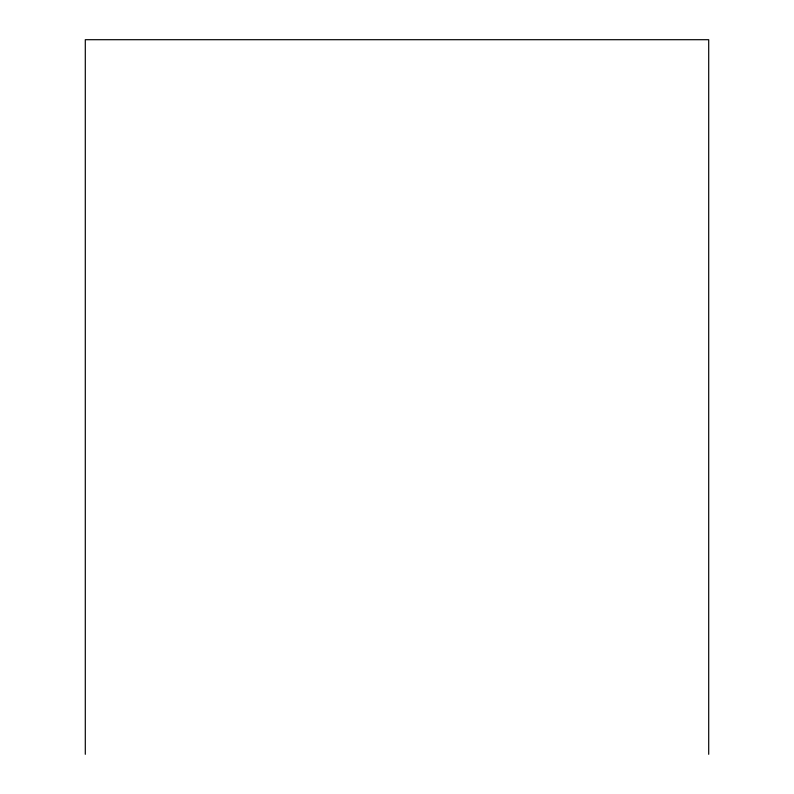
<?xml version="1.0" encoding="UTF-8"?>
<svg xmlns="http://www.w3.org/2000/svg" width="794" height="794" viewBox="0 0 794 794"><rect width="100%" height="100%" fill="white"/><g stroke="black" fill="none" stroke-linecap="round" stroke-linejoin="round"><path stroke-width="1.19" d="M708.705 754.3L708.705 39.7L85.295 39.7L85.295 754.3"/></g></svg>
